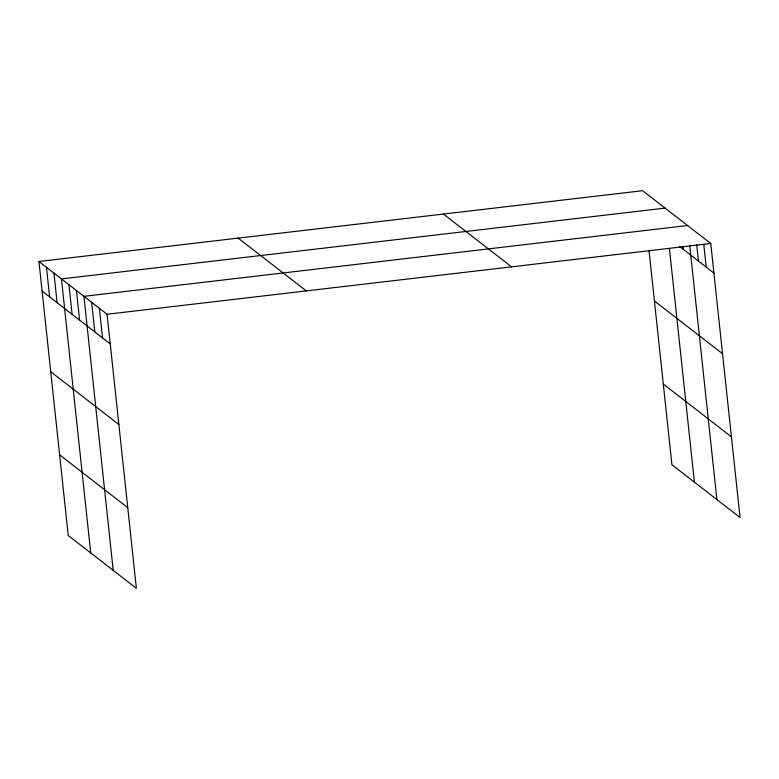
<?xml version="1.0" encoding="UTF-8"?>
<svg xmlns="http://www.w3.org/2000/svg" width="779" height="779" viewBox="0 0 779 779"><rect width="100%" height="100%" fill="white"/><g stroke="black" fill="none" stroke-linecap="round" stroke-linejoin="round"><path stroke-width="1.17" d="M38.95 261.481L107.083 314.268L136.374 588.301L68.24 535.524L38.95 261.481L642.626 190.699L710.76 243.476L740.05 517.519L671.917 464.732L649.014 250.4M665.11 208.11L61.434 278.901L90.724 552.944M687.594 225.53L83.918 296.322L113.208 570.355M107.083 314.268L710.76 243.476M679.522 246.427L713.924 273.078M654.418 300.967L722.552 353.744M663.299 384.066L731.432 436.853M443.417 214.059L511.55 266.837M238.16 238.121L306.303 290.908M42.115 291.083L110.248 343.87M50.732 371.749L118.866 424.536M59.613 454.858L127.746 507.635M703.797 244.596L706.202 267.1M696.708 244.538L698.481 261.111M689.746 245.658L716.884 499.573M683.017 246.962L683.271 249.329M669.434 248.55L694.401 482.152M99.361 308.28L102.526 337.882M91.64 302.301L94.804 331.903M76.42 290.518L79.585 320.12M68.932 284.705L72.096 314.307M53.936 273.098L57.101 302.7M46.448 267.294L49.613 296.896"/></g></svg>
